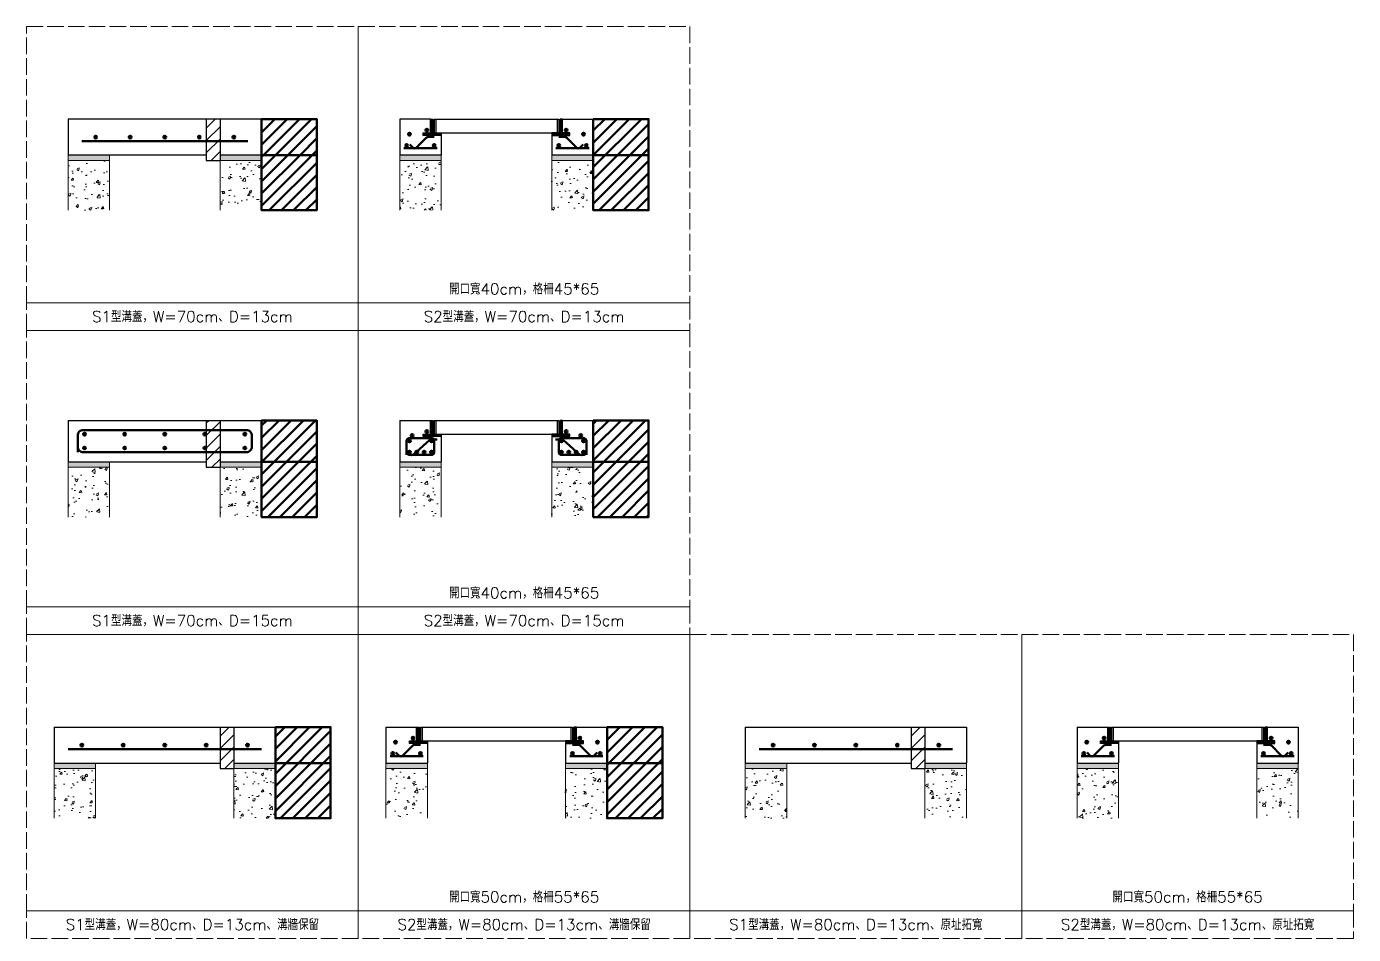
# Model space of a CAD drawing. Extents: x -4891 to 4829, y -5666 to -3242.
# Drawn here: x 1044 to 2004, y -5003 to -4346 of the extents above; entities that cross this region are included whole.
import ezdxf

# ---------------------------------------------------------------- set-up
doc = ezdxf.new("R2010")
doc.units = 0
doc.header["$MEASUREMENT"] = 0
doc.linetypes.add('ACAD_ISO02W100', pattern=[15, 12, -3])
for name, color, linetype, lineweight in [('一、3.基本-變更', 1, 'Continuous', 50), ('二、1.繪圖-既有設施', 8, 'Continuous', 20), ('二、2.繪圖-施作項目', 181, 'Continuous', 30), ('二、5.繪圖-鋼筋', 60, 'Continuous', 50), ('二、6.繪圖-其他施作項目', 35, 'Continuous', 30)]:
    doc.layers.add(name, color=color, linetype=linetype, lineweight=lineweight)
doc.layers.add('一、4.基本-隱藏', color=9, linetype='ACAD_ISO02W100', lineweight=20, plot=False)
doc.layers.add('三、3.文字-註解文字', color=2, linetype='Continuous')
doc.styles.add('Content', font='romans.shx', dxfattribs={"height": 4, "bigfont": 'genie.shx'})
pattern_1 = [(0, (-454065.0519, -669369.0251), (1.27, 1.27), [0.635, -1.905]), (90, (-454064.7344, -669369.3426), (-1.27, 1.27), [0.635, -1.905])]
pattern_2 = [(50, (-454065.052, -669369.025), (18.2184669, -1.59390855), [1.905, -20.955]), (355, (-454065.052, -669369.025), (-3.52434214, 19.10568452), [1.524, -16.7640584]), (100.4514447, (-454063.534, -669369.158), (14.6941247, 17.5117752), [1.6190009, -17.80902446]), (46.1842, (-454065.052, -669363.945), (27.1079041, -4.2042328), [2.8575, -31.4325]), (96.6355576, (-454062.793, -669364.295), (23.7404134, 24.7426125), [2.4285023, -26.7135608]), (351.184151, (-454065.052, -669363.945), (23.7404134, 24.7426125), [2.2859967, -25.1459732]), (21, (-454062.512, -669365.215), (15.16143913, -10.22651982), [1.905, -20.955]), (326, (-454062.512, -669365.215), (6.18020283, 18.4187966), [1.524, -16.764]), (71.451445, (-454061.248, -669366.067), (21.34164193, 8.1922769), [1.6190009, -17.80899376]), (37.5, (-454065.052, -669369.025), (0.308860325, 8.455503887), [0, -16.5608, 0, -17.018, 0, -16.8275]), (7.5, (-454065.052, -669369.025), (6.68196625, 10.01805748), [0, -9.7028, 0, -16.1798, 0, -6.4135]), (327.5, (-454070.716, -669369.025), (13.559059517, -0.5728744), [0, -6.35, 0, -19.812, 0, -26.289]), (317.5, (-454073.256, -669369.025), (14.81291814, 2.5426491), [0, -8.255, 0, -13.1572, 0, -18.669])]
pattern_3 = [(0, (-454045.0519, -669369.0251), (1.27, 1.27), [0.635, -1.905]), (90, (-454044.7344, -669369.3426), (-1.27, 1.27), [0.635, -1.905])]
pattern_4 = [(45, (-454045.052, -669369.025), (-4.49012806, 4.49012806), [])]
pattern_5 = [(50, (-454045.052, -669369.025), (18.2184669, -1.59390855), [1.905, -20.955]), (355, (-454045.052, -669369.025), (-3.52434214, 19.10568452), [1.524, -16.7640584]), (100.4514447, (-454043.534, -669369.158), (14.6941247, 17.5117752), [1.6190009, -17.80902446]), (46.1842, (-454045.052, -669363.945), (27.1079041, -4.2042328), [2.8575, -31.4325]), (96.6355576, (-454042.793, -669364.295), (23.7404134, 24.7426125), [2.4285023, -26.7135608]), (351.184151, (-454045.052, -669363.945), (23.7404134, 24.7426125), [2.2859967, -25.1459732]), (21, (-454042.512, -669365.215), (15.16143913, -10.22651982), [1.905, -20.955]), (326, (-454042.512, -669365.215), (6.18020283, 18.4187966), [1.524, -16.764]), (71.451445, (-454041.248, -669366.067), (21.34164193, 8.1922769), [1.6190009, -17.80899376]), (37.5, (-454045.052, -669369.025), (0.308860325, 8.455503887), [0, -16.5608, 0, -17.018, 0, -16.8275]), (7.5, (-454045.052, -669369.025), (6.68196625, 10.01805748), [0, -9.7028, 0, -16.1798, 0, -6.4135]), (327.5, (-454050.716, -669369.025), (13.559059517, -0.5728744), [0, -6.35, 0, -19.812, 0, -26.289]), (317.5, (-454053.256, -669369.025), (14.81291814, 2.5426491), [0, -8.255, 0, -13.1572, 0, -18.669])]
pattern_6 = [(45, (-20, 0), (-4.419417, 4.419417), [])]

msp = doc.modelspace()

# ---------------------------------------------------------------- hatches: boundary and pattern name
at = {"layer": '一、3.基本-變更', "linetype": 'Continuous'}
h = msp.add_hatch(dxfattribs=at)
h.set_pattern_fill('ANSI31', color=256, scale=50)
h.set_pattern_definition(pattern_6)
h.paths.add_polyline_path([(1253.868, -4413.296), (1213.868, -4413.296), (1213.868, -4439.296), (1253.868, -4439.296)])
h = msp.add_hatch(dxfattribs=at)
h.set_pattern_fill('ANSI31', color=256, scale=50)
h.set_pattern_definition(pattern_6)
h.paths.add_polyline_path([(1493.868, -4413.296), (1453.868, -4413.296), (1453.868, -4439.296), (1493.868, -4439.296)])
h.paths.add_polyline_path([(1493.868, -4439.296), (1453.868, -4439.296), (1453.868, -4479.296), (1493.868, -4479.296)])
h = msp.add_hatch(dxfattribs=at)
h.set_pattern_fill('ANSI31', color=256, scale=50)
h.set_pattern_definition(pattern_6)
h.paths.add_polyline_path([(1213.868, -4479.296), (1253.868, -4479.296), (1253.868, -4439.296), (1213.868, -4439.296)])
h = msp.add_hatch(dxfattribs=at)
h.set_pattern_fill('ANSI31', color=256, scale=50)
h.set_pattern_definition(pattern_6)
h.paths.add_polyline_path([(1253.868, -4631.296), (1213.868, -4631.296), (1213.868, -4661.296), (1253.868, -4661.296)])
h.paths.add_polyline_path([(1253.868, -4661.296), (1213.868, -4661.296), (1213.868, -4701.296), (1253.868, -4701.296)])
h = msp.add_hatch(dxfattribs=at)
h.set_pattern_fill('ANSI31', color=256, scale=50)
h.set_pattern_definition([(45, (-20, 0), (-4.419417, 4.419417), [])])
h.paths.add_polyline_path([(1493.868, -4631.296), (1453.868, -4631.296), (1453.868, -4661.296), (1493.868, -4661.296)])
h.paths.add_polyline_path([(1493.868, -4661.296), (1453.868, -4661.296), (1453.868, -4701.296), (1493.868, -4701.296)])
at = {"layer": '一、3.基本-變更'}
h = msp.add_hatch(dxfattribs=at)
h.set_pattern_fill('ANSI31', color=256, scale=2)
h.set_pattern_definition(pattern_4)
h.paths.add_polyline_path([(1263.868, -4853.296), (1223.868, -4853.296), (1223.868, -4879.296), (1263.868, -4879.296)])
h.paths.add_polyline_path([(1263.868, -4879.296), (1223.868, -4879.296), (1223.868, -4919.296), (1263.868, -4919.296)])
h = msp.add_hatch(dxfattribs=at)
h.set_pattern_fill('ANSI31', color=256, scale=2)
h.set_pattern_definition(pattern_4)
h.paths.add_polyline_path([(1503.868, -4853.296), (1463.868, -4853.296), (1463.868, -4879.296), (1503.868, -4879.296)])
h.paths.add_polyline_path([(1503.868, -4879.296), (1463.868, -4879.296), (1463.868, -4919.296), (1503.868, -4919.296)])
at = {"layer": '二、1.繪圖-既有設施'}
h = msp.add_hatch(dxfattribs=at)
h.set_pattern_fill('CROSS', color=256, scale=0.2)
h.set_pattern_definition(pattern_1)
h.paths.add_polyline_path([(1103.868, -4439.296), (1073.868, -4439.296), (1073.868, -4443.296), (1103.868, -4443.296)])
h.paths.add_polyline_path([(1213.868, -4439.296), (1183.868, -4439.296), (1183.868, -4443.296), (1213.868, -4443.296)])
h = msp.add_hatch(dxfattribs=at)
h.set_pattern_fill('AR-CONC', color=256, scale=0.1)
h.set_pattern_definition(pattern_2)
h.paths.add_polyline_path([(1103.868, -4443.296), (1073.868, -4443.296), (1073.868, -4479.296), (1103.868, -4479.296)])
h.paths.add_polyline_path([(1213.868, -4443.296), (1183.868, -4443.296), (1183.868, -4479.296), (1213.868, -4479.296)])
h = msp.add_hatch(dxfattribs=at)
h.set_pattern_fill('CROSS', color=256, scale=0.2)
h.set_pattern_definition(pattern_1)
h.paths.add_polyline_path([(1343.868, -4439.296), (1313.868, -4439.296), (1313.868, -4443.296), (1343.868, -4443.296)])
h.paths.add_polyline_path([(1453.868, -4439.296), (1423.868, -4439.296), (1423.868, -4443.296), (1453.868, -4443.296)])
h = msp.add_hatch(dxfattribs=at)
h.set_pattern_fill('AR-CONC', color=256, scale=0.1)
h.set_pattern_definition(pattern_2)
h.paths.add_polyline_path([(1343.868, -4443.296), (1313.868, -4443.296), (1313.868, -4479.296), (1343.868, -4479.296)])
h.paths.add_polyline_path([(1453.868, -4443.296), (1423.868, -4443.296), (1423.868, -4479.296), (1453.868, -4479.296)])
h = msp.add_hatch(dxfattribs=at)
h.set_pattern_fill('CROSS', color=256, scale=0.2)
h.set_pattern_definition(pattern_1)
h.paths.add_polyline_path([(1103.868, -4661.296), (1073.868, -4661.296), (1073.868, -4665.296), (1103.868, -4665.296)])
h.paths.add_polyline_path([(1213.868, -4661.296), (1183.868, -4661.296), (1183.868, -4665.296), (1213.868, -4665.296)])
h = msp.add_hatch(dxfattribs=at)
h.set_pattern_fill('AR-CONC', color=256, scale=0.1)
h.set_pattern_definition(pattern_2)
h.paths.add_polyline_path([(1103.868, -4665.296), (1073.868, -4665.296), (1073.868, -4701.296), (1103.868, -4701.296)])
h.paths.add_polyline_path([(1213.868, -4665.296), (1183.868, -4665.296), (1183.868, -4701.296), (1213.868, -4701.296)])
h = msp.add_hatch(dxfattribs=at)
h.set_pattern_fill('CROSS', color=256, scale=0.2)
h.set_pattern_definition(pattern_1)
h.paths.add_polyline_path([(1343.868, -4665.296), (1343.868, -4661.296), (1313.868, -4661.296), (1313.868, -4665.296)])
h.paths.add_polyline_path([(1423.868, -4661.296), (1423.868, -4665.296), (1453.868, -4665.296), (1453.868, -4661.296)])
h = msp.add_hatch(dxfattribs=at)
h.set_pattern_fill('AR-CONC', color=256, scale=0.1)
h.set_pattern_definition(pattern_2)
h.paths.add_polyline_path([(1343.868, -4665.296), (1313.868, -4665.296), (1313.868, -4701.296), (1343.868, -4701.296)])
h.paths.add_polyline_path([(1453.868, -4665.296), (1423.868, -4665.296), (1423.868, -4701.296), (1453.868, -4701.296)])
h = msp.add_hatch(dxfattribs=at)
h.set_pattern_fill('CROSS', color=256, scale=0.2)
h.set_pattern_definition(pattern_3)
h.paths.add_polyline_path([(1093.868, -4879.296), (1063.868, -4879.296), (1063.868, -4883.296), (1093.868, -4883.296)])
h.paths.add_polyline_path([(1223.868, -4879.296), (1193.868, -4879.296), (1193.868, -4883.296), (1223.868, -4883.296)])
h = msp.add_hatch(dxfattribs=at)
h.set_pattern_fill('AR-CONC', color=256, scale=0.1)
h.set_pattern_definition(pattern_5)
h.paths.add_polyline_path([(1093.868, -4883.296), (1063.868, -4883.296), (1063.868, -4919.296), (1093.868, -4919.296)])
h.paths.add_polyline_path([(1223.868, -4883.296), (1193.868, -4883.296), (1193.868, -4919.296), (1223.868, -4919.296)])
h = msp.add_hatch(dxfattribs=at)
h.set_pattern_fill('CROSS', color=256, scale=0.2)
h.set_pattern_definition(pattern_3)
h.paths.add_polyline_path([(1303.868, -4879.296), (1303.868, -4883.296), (1333.868, -4883.296), (1333.868, -4879.296)])
h.paths.add_polyline_path([(1433.868, -4879.296), (1433.868, -4883.296), (1463.868, -4883.296), (1463.868, -4879.296)])
h = msp.add_hatch(dxfattribs=at)
h.set_pattern_fill('AR-CONC', color=256, scale=0.1)
h.set_pattern_definition(pattern_5)
h.paths.add_polyline_path([(1333.868, -4883.296), (1303.868, -4883.296), (1303.868, -4919.296), (1333.868, -4919.296)])
h.paths.add_polyline_path([(1463.868, -4883.296), (1433.868, -4883.296), (1433.868, -4919.296), (1463.868, -4919.296)])
h = msp.add_hatch(dxfattribs=at)
h.set_pattern_fill('CROSS', color=256, scale=0.2)
h.set_pattern_definition(pattern_3)
h.paths.add_polyline_path([(1593.868, -4879.296), (1563.868, -4879.296), (1563.868, -4883.296), (1593.868, -4883.296)])
h.paths.add_polyline_path([(1723.868, -4879.296), (1693.868, -4879.296), (1693.868, -4883.296), (1723.868, -4883.296)])
h = msp.add_hatch(dxfattribs=at)
h.set_pattern_fill('AR-CONC', color=256, scale=0.1)
h.set_pattern_definition(pattern_5)
h.paths.add_polyline_path([(1593.868, -4883.296), (1563.868, -4883.296), (1563.868, -4919.296), (1593.868, -4919.296)])
h.paths.add_polyline_path([(1723.868, -4883.296), (1693.868, -4883.296), (1693.868, -4919.296), (1723.868, -4919.296)])
h = msp.add_hatch(dxfattribs=at)
h.set_pattern_fill('CROSS', color=256, scale=0.2)
h.set_pattern_definition(pattern_3)
h.paths.add_polyline_path([(1833.868, -4879.296), (1803.868, -4879.296), (1803.868, -4883.296), (1833.868, -4883.296)])
h.paths.add_polyline_path([(1963.868, -4879.296), (1933.868, -4879.296), (1933.868, -4883.296), (1963.868, -4883.296)])
h = msp.add_hatch(dxfattribs=at)
h.set_pattern_fill('AR-CONC', color=256, scale=0.1)
h.set_pattern_definition(pattern_5)
h.paths.add_polyline_path([(1833.868, -4883.296), (1803.868, -4883.296), (1803.868, -4919.296), (1833.868, -4919.296)])
h.paths.add_polyline_path([(1963.868, -4883.296), (1933.868, -4883.296), (1933.868, -4919.296), (1963.868, -4919.296)])
at = {"layer": '二、5.繪圖-鋼筋'}
h = msp.add_hatch(color=256, dxfattribs=at)
h.dxf.hatch_style = 1
h.paths.add_polyline_path([(1092.868, -4426.296, 1), (1094.868, -4426.296, 1)])
h = msp.add_hatch(color=256, dxfattribs=at)
h.dxf.hatch_style = 1
h.paths.add_polyline_path([(1117.868, -4426.296, 1), (1119.868, -4426.296, 1)])
h = msp.add_hatch(color=256, dxfattribs=at)
h.dxf.hatch_style = 1
h.paths.add_polyline_path([(1142.868, -4426.296, 1), (1144.868, -4426.296, 1)])
h = msp.add_hatch(color=256, dxfattribs=at)
h.dxf.hatch_style = 1
h.paths.add_polyline_path([(1167.868, -4426.296, 1), (1169.868, -4426.296, 1)])
h = msp.add_hatch(color=256, dxfattribs=at)
h.dxf.hatch_style = 1
h.paths.add_polyline_path([(1192.868, -4426.296, 1), (1194.868, -4426.296, 1)])
h = msp.add_hatch(color=256, dxfattribs=at)
h.dxf.hatch_style = 1
h.paths.add_polyline_path([(1319.868, -4424.196, 1), (1321.868, -4424.196, 1)])
h = msp.add_hatch(color=256, dxfattribs=at)
h.dxf.hatch_style = 1
h.paths.add_polyline_path([(1332.468, -4421.296, 1), (1334.468, -4421.296, 1)])
h = msp.add_hatch(color=256, dxfattribs=at)
h.dxf.hatch_style = 1
h.paths.add_polyline_path([(1433.268, -4421.296, 1), (1435.268, -4421.296, 1)])
h = msp.add_hatch(color=256, dxfattribs=at)
h.dxf.hatch_style = 1
h.paths.add_polyline_path([(1445.868, -4424.196, 1), (1447.868, -4424.196, 1)])
h = msp.add_hatch(color=256, dxfattribs=at)
h.dxf.hatch_style = 1
h.paths.add_polyline_path([(1317.868, -4432.296, 1), (1319.868, -4432.296, 1)])
h = msp.add_hatch(color=256, dxfattribs=at)
h.dxf.hatch_style = 1
h.paths.add_polyline_path([(1337.868, -4432.296, 1), (1339.868, -4432.296, 1)])
h = msp.add_hatch(color=256, dxfattribs=at)
h.dxf.hatch_style = 1
h.paths.add_polyline_path([(1427.868, -4432.296, 1), (1429.868, -4432.296, 1)])
h = msp.add_hatch(color=256, dxfattribs=at)
h.dxf.hatch_style = 1
h.paths.add_polyline_path([(1447.868, -4432.296, 1), (1449.868, -4432.296, 1)])
h = msp.add_hatch(color=256, dxfattribs=at)
h.dxf.hatch_style = 1
h.paths.add_polyline_path([(1084.868, -4641.296, 1), (1086.868, -4641.296, 1)])
h = msp.add_hatch(color=256, dxfattribs=at)
h.dxf.hatch_style = 1
h.paths.add_polyline_path([(1113.868, -4641.296, 1), (1115.868, -4641.296, 1)])
h = msp.add_hatch(color=256, dxfattribs=at)
h.dxf.hatch_style = 1
h.paths.add_polyline_path([(1142.868, -4641.296, 1), (1144.868, -4641.296, 1)])
h = msp.add_hatch(color=256, dxfattribs=at)
h.dxf.hatch_style = 1
h.paths.add_polyline_path([(1171.868, -4641.296, 1), (1173.868, -4641.296, 1)])
h = msp.add_hatch(color=256, dxfattribs=at)
h.dxf.hatch_style = 1
h.paths.add_polyline_path([(1200.868, -4641.296, 1), (1202.868, -4641.296, 1)])
h = msp.add_hatch(color=256, dxfattribs=at)
h.dxf.hatch_style = 1
h.paths.add_polyline_path([(1319.868, -4646.096, 1), (1321.868, -4646.096, 1)])
h = msp.add_hatch(color=256, dxfattribs=at)
h.dxf.hatch_style = 1
h.paths.add_polyline_path([(1321.868, -4642.196, 1), (1323.868, -4642.196, 1)])
h = msp.add_hatch(color=256, dxfattribs=at)
h.dxf.hatch_style = 1
h.paths.add_polyline_path([(1332.468, -4639.296, 1), (1334.468, -4639.296, 1)])
h = msp.add_hatch(color=256, dxfattribs=at)
h.dxf.hatch_style = 1
h.paths.add_polyline_path([(1335.868, -4646.096, 1), (1337.868, -4646.096, 1)])
h = msp.add_hatch(color=256, dxfattribs=at)
h.dxf.hatch_style = 1
h.paths.add_polyline_path([(1429.868, -4646.096, 1), (1431.868, -4646.096, 1)])
h = msp.add_hatch(color=256, dxfattribs=at)
h.dxf.hatch_style = 1
h.paths.add_polyline_path([(1433.268, -4639.296, 1), (1435.268, -4639.296, 1)])
h = msp.add_hatch(color=256, dxfattribs=at)
h.dxf.hatch_style = 1
h.paths.add_polyline_path([(1443.868, -4642.196, 1), (1445.868, -4642.196, 1)])
h = msp.add_hatch(color=256, dxfattribs=at)
h.dxf.hatch_style = 1
h.paths.add_polyline_path([(1445.868, -4646.096, 1), (1447.868, -4646.096, 1)])
h = msp.add_hatch(color=256, dxfattribs=at)
h.dxf.hatch_style = 1
h.paths.add_polyline_path([(1084.868, -4651.296, 1), (1086.868, -4651.296, 1)])
h = msp.add_hatch(color=256, dxfattribs=at)
h.dxf.hatch_style = 1
h.paths.add_polyline_path([(1113.868, -4651.296, 1), (1115.868, -4651.296, 1)])
h = msp.add_hatch(color=256, dxfattribs=at)
h.dxf.hatch_style = 1
h.paths.add_polyline_path([(1142.868, -4651.296, 1), (1144.868, -4651.296, 1)])
h = msp.add_hatch(color=256, dxfattribs=at)
h.dxf.hatch_style = 1
h.paths.add_polyline_path([(1171.868, -4651.296, 1), (1173.868, -4651.296, 1)])
h = msp.add_hatch(color=256, dxfattribs=at)
h.dxf.hatch_style = 1
h.paths.add_polyline_path([(1200.868, -4651.296, 1), (1202.868, -4651.296, 1)])
h = msp.add_hatch(color=256, dxfattribs=at)
h.dxf.hatch_style = 1
h.paths.add_polyline_path([(1319.868, -4654.296, 1), (1321.868, -4654.296, 1)])
h = msp.add_hatch(color=256, dxfattribs=at)
h.dxf.hatch_style = 1
h.paths.add_polyline_path([(1325.188, -4654.296, 1), (1327.188, -4654.296, 1)])
h = msp.add_hatch(color=256, dxfattribs=at)
h.dxf.hatch_style = 1
h.paths.add_polyline_path([(1330.528, -4654.296, 1), (1332.528, -4654.296, 1)])
h = msp.add_hatch(color=256, dxfattribs=at)
h.dxf.hatch_style = 1
h.paths.add_polyline_path([(1335.868, -4654.296, 1), (1337.868, -4654.296, 1)])
h = msp.add_hatch(color=256, dxfattribs=at)
h.dxf.hatch_style = 1
h.paths.add_polyline_path([(1429.868, -4654.296, 1), (1431.868, -4654.296, 1)])
h = msp.add_hatch(color=256, dxfattribs=at)
h.dxf.hatch_style = 1
h.paths.add_polyline_path([(1435.208, -4654.296, 1), (1437.208, -4654.296, 1)])
h = msp.add_hatch(color=256, dxfattribs=at)
h.dxf.hatch_style = 1
h.paths.add_polyline_path([(1440.548, -4654.296, 1), (1442.548, -4654.296, 1)])
h = msp.add_hatch(color=256, dxfattribs=at)
h.dxf.hatch_style = 1
h.paths.add_polyline_path([(1445.868, -4654.296, 1), (1447.868, -4654.296, 1)])
h = msp.add_hatch(color=256, dxfattribs=at)
h.dxf.hatch_style = 1
h.paths.add_polyline_path([(1082.943, -4866.296, 1), (1084.943, -4866.296, 1)])
h = msp.add_hatch(color=256, dxfattribs=at)
h.dxf.hatch_style = 1
h.paths.add_polyline_path([(1112.868, -4866.296, 1), (1114.868, -4866.296, 1)])
h = msp.add_hatch(color=256, dxfattribs=at)
h.dxf.hatch_style = 1
h.paths.add_polyline_path([(1142.868, -4866.296, 1), (1144.868, -4866.296, 1)])
h = msp.add_hatch(color=256, dxfattribs=at)
h.dxf.hatch_style = 1
h.paths.add_polyline_path([(1172.868, -4866.296, 1), (1174.868, -4866.296, 1)])
h = msp.add_hatch(color=256, dxfattribs=at)
h.dxf.hatch_style = 1
h.paths.add_polyline_path([(1202.793, -4866.296, 1), (1204.793, -4866.296, 1)])
h = msp.add_hatch(color=256, dxfattribs=at)
h.dxf.hatch_style = 1
h.paths.add_polyline_path([(1309.868, -4864.196, 1), (1311.868, -4864.196, 1)])
h = msp.add_hatch(color=256, dxfattribs=at)
h.dxf.hatch_style = 1
h.paths.add_polyline_path([(1322.468, -4861.296, 1), (1324.468, -4861.296, 1)])
h = msp.add_hatch(color=256, dxfattribs=at)
h.dxf.hatch_style = 1
h.paths.add_polyline_path([(1443.268, -4861.296, 1), (1445.268, -4861.296, 1)])
h = msp.add_hatch(color=256, dxfattribs=at)
h.dxf.hatch_style = 1
h.paths.add_polyline_path([(1455.868, -4864.196, 1), (1457.868, -4864.196, 1)])
h = msp.add_hatch(color=256, dxfattribs=at)
h.dxf.hatch_style = 1
h.paths.add_polyline_path([(1582.943, -4866.296, 1), (1584.943, -4866.296, 1)])
h = msp.add_hatch(color=256, dxfattribs=at)
h.dxf.hatch_style = 1
h.paths.add_polyline_path([(1612.868, -4866.296, 1), (1614.868, -4866.296, 1)])
h = msp.add_hatch(color=256, dxfattribs=at)
h.dxf.hatch_style = 1
h.paths.add_polyline_path([(1642.868, -4866.296, 1), (1644.868, -4866.296, 1)])
h = msp.add_hatch(color=256, dxfattribs=at)
h.dxf.hatch_style = 1
h.paths.add_polyline_path([(1672.868, -4866.296, 1), (1674.868, -4866.296, 1)])
h = msp.add_hatch(color=256, dxfattribs=at)
h.dxf.hatch_style = 1
h.paths.add_polyline_path([(1702.793, -4866.296, 1), (1704.793, -4866.296, 1)])
h = msp.add_hatch(color=256, dxfattribs=at)
h.dxf.hatch_style = 1
h.paths.add_polyline_path([(1809.868, -4864.196, 1), (1811.868, -4864.196, 1)])
h = msp.add_hatch(color=256, dxfattribs=at)
h.dxf.hatch_style = 1
h.paths.add_polyline_path([(1822.468, -4861.296, 1), (1824.468, -4861.296, 1)])
h = msp.add_hatch(color=256, dxfattribs=at)
h.dxf.hatch_style = 1
h.paths.add_polyline_path([(1943.268, -4861.296, 1), (1945.268, -4861.296, 1)])
h = msp.add_hatch(color=256, dxfattribs=at)
h.dxf.hatch_style = 1
h.paths.add_polyline_path([(1955.868, -4864.196, 1), (1957.868, -4864.196, 1)])
h = msp.add_hatch(color=256, dxfattribs=at)
h.dxf.hatch_style = 1
h.paths.add_polyline_path([(1307.868, -4872.296, 1), (1309.868, -4872.296, 1)])
h = msp.add_hatch(color=256, dxfattribs=at)
h.dxf.hatch_style = 1
h.paths.add_polyline_path([(1327.868, -4872.296, 1), (1329.868, -4872.296, 1)])
h = msp.add_hatch(color=256, dxfattribs=at)
h.dxf.hatch_style = 1
h.paths.add_polyline_path([(1437.868, -4872.296, 1), (1439.868, -4872.296, 1)])
h = msp.add_hatch(color=256, dxfattribs=at)
h.dxf.hatch_style = 1
h.paths.add_polyline_path([(1457.868, -4872.296, 1), (1459.868, -4872.296, 1)])
h = msp.add_hatch(color=256, dxfattribs=at)
h.dxf.hatch_style = 1
h.paths.add_polyline_path([(1807.868, -4872.296, 1), (1809.868, -4872.296, 1)])
h = msp.add_hatch(color=256, dxfattribs=at)
h.dxf.hatch_style = 1
h.paths.add_polyline_path([(1827.868, -4872.296, 1), (1829.868, -4872.296, 1)])
h = msp.add_hatch(color=256, dxfattribs=at)
h.dxf.hatch_style = 1
h.paths.add_polyline_path([(1937.868, -4872.296, 1), (1939.868, -4872.296, 1)])
h = msp.add_hatch(color=256, dxfattribs=at)
h.dxf.hatch_style = 1
h.paths.add_polyline_path([(1957.868, -4872.296, 1), (1959.868, -4872.296, 1)])
at = {"layer": '二、6.繪圖-其他施作項目'}
h = msp.add_hatch(dxfattribs=at)
h.set_pattern_fill('ANSI31', color=256, scale=2)
h.set_pattern_definition([(45, (-454735.298, -670152.704), (-4.49012806, 4.49012806), [])])
h.paths.add_polyline_path([(1183.868, -4413.296), (1173.868, -4413.296), (1173.868, -4443.296), (1183.868, -4443.296)])
h = msp.add_hatch(dxfattribs=at)
h.set_pattern_fill('ANSI31', color=256, scale=0.2)
h.set_pattern_definition([(45, (4766.8861, -7021.8677), (-0.44901281, 0.44901281), [])])
h.paths.add_polyline_path([(1336.068, -4423.296), (1330.868, -4423.296), (1330.868, -4425.096), (1343.868, -4425.096), (1343.868, -4423.296), (1337.868, -4423.296), (1337.868, -4413.296), (1336.068, -4413.296)])
h.paths.add_polyline_path([(1431.668, -4413.296), (1429.868, -4413.296), (1429.868, -4423.296), (1423.868, -4423.296), (1423.868, -4425.096), (1436.868, -4425.096), (1436.868, -4423.296), (1431.668, -4423.296)])
h = msp.add_hatch(dxfattribs=at)
h.set_pattern_fill('ANSI31', color=256, scale=2)
h.set_pattern_definition([(45, (-455045.052, -670209.025), (-4.49012806, 4.49012806), [])])
h.paths.add_polyline_path([(1183.868, -4631.296), (1173.868, -4631.296), (1173.868, -4665.296), (1183.868, -4665.296)])
h = msp.add_hatch(dxfattribs=at)
h.set_pattern_fill('ANSI31', color=256, scale=0.2)
h.set_pattern_definition([(45, (4766.8861, -7239.8677), (-0.44901281, 0.44901281), [])])
h.paths.add_polyline_path([(1336.068, -4641.296), (1330.868, -4641.296), (1330.868, -4643.096), (1343.868, -4643.096), (1343.868, -4641.296), (1337.868, -4641.296), (1337.868, -4631.296), (1336.068, -4631.296)])
h.paths.add_polyline_path([(1431.668, -4631.296), (1429.868, -4631.296), (1429.868, -4641.296), (1423.868, -4641.296), (1423.868, -4643.096), (1436.868, -4643.096), (1436.868, -4641.296), (1431.668, -4641.296)])
h = msp.add_hatch(dxfattribs=at)
h.set_pattern_fill('ANSI31', color=256, scale=2)
h.set_pattern_definition([(45, (-454725.298, -670592.704), (-4.49012806, 4.49012806), [])])
h.paths.add_polyline_path([(1193.868, -4853.296), (1183.868, -4853.296), (1183.868, -4883.296), (1193.868, -4883.296)])
h = msp.add_hatch(dxfattribs=at)
h.set_pattern_fill('ANSI31', color=256, scale=0.2)
h.set_pattern_definition([(45, (3783.5368, -6894.3505), (-0.4490128, 0.4490128), [])])
h.paths.add_polyline_path([(1327.868, -4853.296), (1326.068, -4853.296), (1326.068, -4863.296), (1320.868, -4863.296), (1320.868, -4865.096), (1333.868, -4865.096), (1333.868, -4863.296), (1327.868, -4863.296)])
h.paths.add_polyline_path([(1439.868, -4863.296), (1433.868, -4863.296), (1433.868, -4865.096), (1446.868, -4865.096), (1446.868, -4863.296), (1441.668, -4863.296), (1441.668, -4853.296), (1439.868, -4853.296)])
h = msp.add_hatch(dxfattribs=at)
h.set_pattern_fill('ANSI31', color=256, scale=2)
h.set_pattern_definition([(45, (-454225.298, -670592.704), (-4.49012806, 4.49012806), [])])
h.paths.add_polyline_path([(1693.868, -4853.296), (1683.868, -4853.296), (1683.868, -4883.296), (1693.868, -4883.296)])
h = msp.add_hatch(dxfattribs=at)
h.set_pattern_fill('ANSI31', color=256, scale=0.2)
h.set_pattern_definition([(45, (4283.5368, -6894.3505), (-0.4490128, 0.4490128), [])])
h.paths.add_polyline_path([(1827.868, -4853.296), (1826.068, -4853.296), (1826.068, -4863.296), (1820.868, -4863.296), (1820.868, -4865.096), (1833.868, -4865.096), (1833.868, -4863.296), (1827.868, -4863.296)])
h.paths.add_polyline_path([(1939.868, -4863.296), (1933.868, -4863.296), (1933.868, -4865.096), (1946.868, -4865.096), (1946.868, -4863.296), (1941.668, -4863.296), (1941.668, -4853.296), (1939.868, -4853.296)])

# ---------------------------------------------------------------- linework, layer by layer
at = {"layer": '一、3.基本-變更', "linetype": 'Continuous'}
for points in [[(1213.868, -4413.296), (1253.868, -4413.296), (1253.868, -4439.296), (1213.868, -4439.296)], [(1453.868, -4413.296), (1493.868, -4413.296), (1493.868, -4439.296), (1453.868, -4439.296)], [(1253.868, -4439.296), (1213.868, -4439.296), (1213.868, -4479.296), (1253.868, -4479.296)], [(1493.868, -4439.296), (1453.868, -4439.296), (1453.868, -4479.296), (1493.868, -4479.296)], [(1213.868, -4631.296), (1253.868, -4631.296), (1253.868, -4661.296), (1213.868, -4661.296)], [(1453.868, -4631.296), (1493.868, -4631.296), (1493.868, -4661.296), (1453.868, -4661.296)], [(1253.868, -4661.296), (1213.868, -4661.296), (1213.868, -4701.296), (1253.868, -4701.296)], [(1493.868, -4661.296), (1453.868, -4661.296), (1453.868, -4701.296), (1493.868, -4701.296)]]:
    msp.add_lwpolyline(points, close=True, dxfattribs=at)
at = {"layer": '一、3.基本-變更'}
for points in [[(1223.868, -4853.296), (1263.868, -4853.296), (1263.868, -4879.296), (1223.868, -4879.296)], [(1463.868, -4853.296), (1503.868, -4853.296), (1503.868, -4879.296), (1463.868, -4879.296)], [(1223.868, -4879.296), (1263.868, -4879.296), (1263.868, -4919.296), (1223.868, -4919.296)], [(1463.868, -4879.296), (1503.868, -4879.296), (1503.868, -4919.296), (1463.868, -4919.296)]]:
    msp.add_lwpolyline(points, close=True, dxfattribs=at)
at = {"layer": '一、4.基本-隱藏'}
for points in [[(1043.868, -4346.296), (1283.868, -4346.296), (1283.868, -4546.296), (1043.868, -4546.296)], [(1283.868, -4346.296), (1523.868, -4346.296), (1523.868, -4546.296), (1283.868, -4546.296)], [(1043.868, -4546.296), (1283.868, -4546.296), (1283.868, -4566.296), (1043.868, -4566.296)], [(1283.868, -4546.296), (1523.868, -4546.296), (1523.868, -4566.296), (1283.868, -4566.296)], [(1043.868, -4566.296), (1283.868, -4566.296), (1283.868, -4766.296), (1043.868, -4766.296)], [(1283.868, -4566.296), (1523.868, -4566.296), (1523.868, -4766.296), (1283.868, -4766.296)], [(1043.868, -4766.296), (1283.868, -4766.296), (1283.868, -4786.296), (1043.868, -4786.296)], [(1283.868, -4766.296), (1523.868, -4766.296), (1523.868, -4786.296), (1283.868, -4786.296)], [(1043.868, -4786.296), (1283.868, -4786.296), (1283.868, -4986.296), (1043.868, -4986.296)], [(1283.868, -4786.296), (1523.868, -4786.296), (1523.868, -4986.296), (1283.868, -4986.296)], [(1523.868, -4786.296), (1763.868, -4786.296), (1763.868, -4986.296), (1523.868, -4986.296)], [(1763.868, -4786.296), (2003.868, -4786.296), (2003.868, -4986.296), (1763.868, -4986.296)], [(1043.868, -4986.296), (1283.868, -4986.296), (1283.868, -5006.296), (1043.868, -5006.296)], [(1283.868, -4986.296), (1523.868, -4986.296), (1523.868, -5006.296), (1283.868, -5006.296)], [(1523.868, -4986.296), (1763.868, -4986.296), (1763.868, -5006.296), (1523.868, -5006.296)], [(1763.868, -4986.296), (2003.868, -4986.296), (2003.868, -5006.296), (1763.868, -5006.296)]]:
    msp.add_lwpolyline(points, close=True, dxfattribs=at)
at = {"layer": '二、1.繪圖-既有設施'}
for points in [[(1073.868, -4439.296), (1073.868, -4479.296)], [(1073.868, -4443.296), (1103.868, -4443.296)], [(1103.868, -4439.296), (1103.868, -4479.296)], [(1183.868, -4439.296), (1183.868, -4479.296)], [(1183.868, -4443.296), (1213.868, -4443.296)], [(1213.868, -4439.296), (1213.868, -4479.296)], [(1313.868, -4439.296), (1313.868, -4479.296)], [(1313.868, -4443.296), (1343.868, -4443.296)], [(1343.868, -4439.296), (1343.868, -4479.296)], [(1423.868, -4439.296), (1423.868, -4479.296)], [(1423.868, -4443.296), (1453.868, -4443.296)], [(1453.868, -4439.296), (1453.868, -4479.296)], [(1073.868, -4661.296), (1073.868, -4701.296)], [(1073.868, -4665.296), (1103.868, -4665.296)], [(1103.868, -4661.296), (1103.868, -4701.296)], [(1183.868, -4661.296), (1183.868, -4701.296)], [(1183.868, -4665.296), (1213.868, -4665.296)], [(1213.868, -4661.296), (1213.868, -4701.296)], [(1313.868, -4661.296), (1313.868, -4701.296)], [(1313.868, -4665.296), (1343.868, -4665.296)], [(1343.868, -4661.296), (1343.868, -4701.296)], [(1423.868, -4661.296), (1423.868, -4701.296)], [(1423.868, -4665.296), (1453.868, -4665.296)], [(1453.868, -4661.296), (1453.868, -4701.296)], [(1063.868, -4879.296), (1063.868, -4919.296)], [(1063.868, -4883.296), (1093.868, -4883.296)], [(1093.868, -4879.296), (1093.868, -4919.296)], [(1193.868, -4879.296), (1193.868, -4919.296)], [(1193.868, -4883.296), (1223.868, -4883.296)], [(1223.868, -4879.296), (1223.868, -4919.296)], [(1303.868, -4879.296), (1303.868, -4919.296)], [(1303.868, -4883.296), (1333.868, -4883.296)], [(1333.868, -4879.296), (1333.868, -4919.296)], [(1433.868, -4879.296), (1433.868, -4919.296)], [(1433.868, -4883.296), (1463.868, -4883.296)], [(1463.868, -4879.296), (1463.868, -4919.296)], [(1563.868, -4879.296), (1563.868, -4919.296)], [(1563.868, -4883.296), (1593.868, -4883.296)], [(1593.868, -4879.296), (1593.868, -4919.296)], [(1693.868, -4879.296), (1693.868, -4919.296)], [(1693.868, -4883.296), (1723.868, -4883.296)], [(1723.868, -4879.296), (1723.868, -4919.296)], [(1803.868, -4879.296), (1803.868, -4919.296)], [(1803.868, -4883.296), (1833.868, -4883.296)], [(1833.868, -4879.296), (1833.868, -4919.296)], [(1933.868, -4879.296), (1933.868, -4919.296)], [(1933.868, -4883.296), (1963.868, -4883.296)], [(1963.868, -4879.296), (1963.868, -4919.296)]]:
    msp.add_lwpolyline(points, dxfattribs=at)
at = {"layer": '二、2.繪圖-施作項目'}
for points in [[(1213.868, -4413.296), (1073.868, -4413.296)], [(1073.868, -4413.296), (1073.868, -4439.296)], [(1213.868, -4413.296), (1213.868, -4439.296)], [(1336.068, -4413.296), (1313.868, -4413.296)], [(1313.868, -4413.296), (1313.868, -4439.296)], [(1431.668, -4413.296), (1453.868, -4413.296)], [(1453.868, -4413.296), (1453.868, -4439.296)], [(1343.868, -4423.296), (1343.868, -4439.296)], [(1423.868, -4423.296), (1423.868, -4439.296)], [(1173.868, -4439.296), (1073.868, -4439.296)], [(1213.868, -4439.296), (1183.868, -4439.296)], [(1343.868, -4439.296), (1313.868, -4439.296)], [(1453.868, -4439.296), (1423.868, -4439.296)], [(1073.868, -4631.296), (1213.868, -4631.296)], [(1073.868, -4631.296), (1073.868, -4661.296)], [(1213.868, -4631.296), (1213.868, -4661.296)], [(1313.868, -4631.296), (1336.068, -4631.296)], [(1313.868, -4631.296), (1313.868, -4661.296)], [(1431.668, -4631.296), (1453.868, -4631.296)], [(1453.868, -4631.296), (1453.868, -4661.296)], [(1343.868, -4641.296), (1343.868, -4661.296)], [(1423.868, -4641.296), (1423.868, -4661.296)], [(1073.868, -4661.296), (1173.868, -4661.296)], [(1183.868, -4661.296), (1213.868, -4661.296)], [(1063.868, -4853.296), (1223.868, -4853.296)], [(1063.868, -4853.296), (1063.868, -4879.296)], [(1223.868, -4853.296), (1223.868, -4879.296)], [(1303.868, -4853.296), (1326.068, -4853.296)], [(1303.868, -4853.296), (1303.868, -4879.296)], [(1441.668, -4853.296), (1463.868, -4853.296)], [(1463.868, -4853.296), (1463.868, -4879.296)], [(1563.868, -4853.296), (1723.868, -4853.296)], [(1563.868, -4853.296), (1563.868, -4879.296)], [(1723.868, -4853.296), (1723.868, -4879.296)], [(1803.868, -4853.296), (1826.068, -4853.296)], [(1803.868, -4853.296), (1803.868, -4879.296)], [(1941.668, -4853.296), (1963.868, -4853.296)], [(1963.868, -4853.296), (1963.868, -4879.296)], [(1333.868, -4863.296), (1333.868, -4879.296)], [(1433.868, -4863.296), (1433.868, -4879.296)], [(1833.868, -4863.296), (1833.868, -4879.296)], [(1933.868, -4863.296), (1933.868, -4879.296)], [(1063.868, -4879.296), (1183.868, -4879.296)], [(1193.868, -4879.296), (1223.868, -4879.296)], [(1563.868, -4879.296), (1683.868, -4879.296)], [(1693.868, -4879.296), (1723.868, -4879.296)], [(1803.868, -4879.296), (1833.868, -4879.296)], [(1933.868, -4879.296), (1963.868, -4879.296)]]:
    msp.add_lwpolyline(points, dxfattribs=at)
at = {"layer": '二、2.繪圖-施作項目', "ltscale": 0.1}
for points in [[(1313.868, -4661.296), (1343.868, -4661.296)], [(1423.868, -4661.296), (1453.868, -4661.296)], [(1303.868, -4879.296), (1333.868, -4879.296)], [(1433.868, -4879.296), (1463.868, -4879.296)]]:
    msp.add_lwpolyline(points, dxfattribs=at)
at = {"layer": '二、5.繪圖-鋼筋'}
for points in [[(1083.868, -4429.296), (1203.868, -4429.296)], [(1316.868, -4434.296), (1340.868, -4434.296)], [(1450.868, -4434.296), (1426.868, -4434.296)], [(1080.868, -4646.296), (1080.868, -4654.296)], [(1318.868, -4650.196), (1318.868, -4656.296)], [(1448.868, -4650.196), (1448.868, -4656.296)], [(1073.868, -4869.296), (1213.868, -4869.296)], [(1306.868, -4874.296), (1330.868, -4874.296)], [(1460.868, -4874.296), (1436.868, -4874.296)], [(1573.868, -4869.296), (1713.868, -4869.296)], [(1806.868, -4874.296), (1830.868, -4874.296)], [(1960.868, -4874.296), (1936.868, -4874.296)]]:
    msp.add_lwpolyline(points, dxfattribs=at)
for points in [[(1338.868, -4426.096), (1334.697, -4426.096, 0.1989124), (1333.283, -4426.682), (1326.083, -4433.882, -0.4142136), (1323.254, -4433.882), (1321.133, -4431.76)], [(1428.868, -4426.096), (1433.04, -4426.096, -0.1989124), (1434.454, -4426.682), (1441.654, -4433.882, 0.4142136), (1444.483, -4433.882), (1446.604, -4431.76)], [(1318.905, -4653.543), (1320.887, -4655.795, 0.4142136), (1323.71, -4655.974), (1335.502, -4645.595, -0.1824306), (1336.823, -4645.096), (1341.068, -4645.096)], [(1448.832, -4653.543), (1446.85, -4655.795, -0.4142136), (1444.027, -4655.974), (1432.235, -4645.595, 0.1824306), (1430.914, -4645.096), (1426.668, -4645.096)], [(1328.868, -4866.096), (1324.697, -4866.096, 0.1989124), (1323.283, -4866.682), (1316.083, -4873.882, -0.4142136), (1313.254, -4873.882), (1311.133, -4871.76)], [(1438.868, -4866.096), (1443.04, -4866.096, -0.1989124), (1444.454, -4866.682), (1451.654, -4873.882, 0.4142136), (1454.483, -4873.882), (1456.604, -4871.76)], [(1828.868, -4866.096), (1824.697, -4866.096, 0.1989124), (1823.283, -4866.682), (1816.083, -4873.882, -0.4142136), (1813.254, -4873.882), (1811.133, -4871.76)], [(1938.868, -4866.096), (1943.04, -4866.096, -0.1989124), (1944.454, -4866.682), (1951.654, -4873.882, 0.4142136), (1954.483, -4873.882), (1956.604, -4871.76)]]:
    msp.add_lwpolyline(points, format="xyb", dxfattribs=at)
for points in [[(1206.868, -4642.296), (1206.868, -4650.296, -0.4142136), (1202.868, -4654.296), (1084.868, -4654.296, -0.4142136), (1080.868, -4650.296), (1080.868, -4642.296, -0.4142136), (1084.868, -4638.296), (1202.868, -4638.296, -0.4142136)], [(1336.868, -4644.096), (1320.868, -4644.096, 0.4142136), (1318.868, -4646.096), (1318.868, -4654.296, 0.4142136), (1320.868, -4656.296), (1336.868, -4656.296, 0.4142136), (1338.868, -4654.296), (1338.868, -4646.096, 0.4142136)], [(1430.868, -4644.096), (1446.868, -4644.096, -0.4142136), (1448.868, -4646.096), (1448.868, -4654.296, -0.4142136), (1446.868, -4656.296), (1430.868, -4656.296, -0.4142136), (1428.868, -4654.296), (1428.868, -4646.096, -0.4142136)]]:
    msp.add_lwpolyline(points, format="xyb", close=True, dxfattribs=at)
for centre in [(1093.868, -4426.296), (1118.868, -4426.296), (1143.868, -4426.296), (1168.868, -4426.296), (1193.868, -4426.296), (1320.868, -4424.196), (1333.468, -4421.296), (1434.268, -4421.296), (1446.868, -4424.196), (1318.868, -4432.296), (1338.868, -4432.296), (1428.868, -4432.296), (1448.868, -4432.296), (1085.868, -4641.296), (1114.868, -4641.296), (1143.868, -4641.296), (1172.868, -4641.296), (1201.868, -4641.296), (1320.868, -4646.096), (1322.868, -4642.196), (1333.468, -4639.296), (1336.868, -4646.096), (1430.868, -4646.096), (1434.268, -4639.296), (1444.868, -4642.196), (1446.868, -4646.096), (1085.868, -4651.296), (1114.868, -4651.296), (1143.868, -4651.296), (1172.868, -4651.296), (1201.868, -4651.296), (1320.868, -4654.296), (1326.188, -4654.296), (1331.528, -4654.296), (1336.868, -4654.296), (1430.868, -4654.296), (1436.208, -4654.296), (1441.548, -4654.296), (1446.868, -4654.296), (1083.943, -4866.296), (1113.868, -4866.296), (1143.868, -4866.296), (1173.868, -4866.296), (1203.793, -4866.296), (1310.868, -4864.196), (1323.468, -4861.296), (1444.268, -4861.296), (1456.868, -4864.196), (1583.943, -4866.296), (1613.868, -4866.296), (1643.868, -4866.296), (1673.868, -4866.296), (1703.793, -4866.296), (1810.868, -4864.196), (1823.468, -4861.296), (1944.268, -4861.296), (1956.868, -4864.196), (1308.868, -4872.296), (1328.868, -4872.296), (1438.868, -4872.296), (1458.868, -4872.296), (1808.868, -4872.296), (1828.868, -4872.296), (1938.868, -4872.296), (1958.868, -4872.296)]:
    msp.add_circle(centre, 1, dxfattribs=at)
at = {"layer": '二、6.繪圖-其他施作項目'}
for points in [[(1173.868, -4413.296), (1173.868, -4443.296)], [(1183.868, -4413.296), (1183.868, -4443.296)], [(1338.868, -4413.296), (1338.868, -4423.296)], [(1338.868, -4413.296), (1428.868, -4413.296)], [(1340.068, -4413.296), (1340.068, -4423.296)], [(1427.668, -4413.296), (1427.668, -4423.296)], [(1428.868, -4413.296), (1428.868, -4423.296)], [(1338.868, -4423.296), (1428.868, -4423.296)], [(1173.868, -4443.296), (1183.868, -4443.296)], [(1173.868, -4631.296), (1173.868, -4665.296)], [(1183.868, -4631.296), (1183.868, -4665.296)], [(1338.868, -4631.296), (1338.868, -4641.296)], [(1338.868, -4631.296), (1428.868, -4631.296)], [(1340.068, -4631.296), (1340.068, -4641.296)], [(1427.668, -4631.296), (1427.668, -4641.296)], [(1428.868, -4631.296), (1428.868, -4641.296)], [(1338.868, -4641.296), (1428.868, -4641.296)], [(1173.868, -4665.296), (1183.868, -4665.296)], [(1183.868, -4853.296), (1183.868, -4883.296)], [(1193.868, -4853.296), (1193.868, -4883.296)], [(1328.868, -4853.296), (1328.868, -4863.296)], [(1328.868, -4853.296), (1438.868, -4853.296)], [(1330.068, -4853.296), (1330.068, -4863.296)], [(1437.668, -4853.296), (1437.668, -4863.296)], [(1438.868, -4853.296), (1438.868, -4863.296)], [(1683.868, -4853.296), (1683.868, -4883.296)], [(1693.868, -4853.296), (1693.868, -4883.296)], [(1828.868, -4853.296), (1828.868, -4863.296)], [(1828.868, -4853.296), (1938.868, -4853.296)], [(1830.068, -4853.296), (1830.068, -4863.296)], [(1937.668, -4853.296), (1937.668, -4863.296)], [(1938.868, -4853.296), (1938.868, -4863.296)], [(1328.868, -4863.296), (1438.868, -4863.296)], [(1828.868, -4863.296), (1938.868, -4863.296)], [(1183.868, -4883.296), (1193.868, -4883.296)], [(1683.868, -4883.296), (1693.868, -4883.296)]]:
    msp.add_lwpolyline(points, dxfattribs=at)
for points in [[(1330.868, -4423.296), (1336.068, -4423.296), (1336.068, -4413.296), (1337.868, -4413.296), (1337.868, -4423.296), (1343.868, -4423.296), (1343.868, -4425.096), (1330.868, -4425.096)], [(1431.668, -4413.296), (1429.868, -4413.296), (1429.868, -4423.296), (1423.868, -4423.296), (1423.868, -4425.096), (1436.868, -4425.096), (1436.868, -4423.296), (1431.668, -4423.296)], [(1330.868, -4641.296), (1336.068, -4641.296), (1336.068, -4631.296), (1337.868, -4631.296), (1337.868, -4641.296), (1343.868, -4641.296), (1343.868, -4643.096), (1330.868, -4643.096)], [(1431.668, -4631.296), (1429.868, -4631.296), (1429.868, -4641.296), (1423.868, -4641.296), (1423.868, -4643.096), (1436.868, -4643.096), (1436.868, -4641.296), (1431.668, -4641.296)], [(1320.868, -4863.296), (1326.068, -4863.296), (1326.068, -4853.296), (1327.868, -4853.296), (1327.868, -4863.296), (1333.868, -4863.296), (1333.868, -4865.096), (1320.868, -4865.096)], [(1441.668, -4853.296), (1439.868, -4853.296), (1439.868, -4863.296), (1433.868, -4863.296), (1433.868, -4865.096), (1446.868, -4865.096), (1446.868, -4863.296), (1441.668, -4863.296)], [(1820.868, -4863.296), (1826.068, -4863.296), (1826.068, -4853.296), (1827.868, -4853.296), (1827.868, -4863.296), (1833.868, -4863.296), (1833.868, -4865.096), (1820.868, -4865.096)], [(1941.668, -4853.296), (1939.868, -4853.296), (1939.868, -4863.296), (1933.868, -4863.296), (1933.868, -4865.096), (1946.868, -4865.096), (1946.868, -4863.296), (1941.668, -4863.296)]]:
    msp.add_lwpolyline(points, close=True, dxfattribs=at)

# ---------------------------------------------------------------- texts
at = {"layer": '三、3.文字-註解文字', "char_height": 8, "attachment_point": 5, "style": 'Content'}
for s, width, insert in [('開口寬40cm，格柵45*65', 168.96507, (1403.868, -4536.296)), ('S1型溝蓋，W=70cm、D=13cm', 168.96507, (1163.868, -4556.296)), ('S2型溝蓋，W=70cm、D=13cm', 168.96507, (1403.868, -4556.296)), ('開口寬40cm，格柵45*65', 168.96507, (1403.868, -4756.296)), ('S1型溝蓋，W=70cm、D=15cm', 168.96507, (1163.868, -4776.296)), ('S2型溝蓋，W=70cm、D=15cm', 168.96507, (1403.868, -4776.296)), ('開口寬50cm，格柵55*65', 168.96507, (1403.868, -4976.296)), ('開口寬50cm，格柵55*65', 168.96507, (1883.868, -4976.296)), ('S1型溝蓋，W=80cm、D=13cm、溝牆保留', 217.21985, (1163.868, -4996.296)), ('S2型溝蓋，W=80cm、D=13cm、溝牆保留', 225.9057, (1403.868, -4996.296)), ('S1型溝蓋，W=80cm、D=13cm、原址拓寬', 219.74104, (1643.868, -4996.296)), ('S2型溝蓋，W=80cm、D=13cm、原址拓寬', 226.57626, (1883.868, -4996.296))]:
    msp.add_mtext_dynamic_manual_height_columns(s, width=width, gutter_width=40, heights=[0], dxfattribs=dict(at, insert=insert))

doc.saveas('drawing.dxf')
